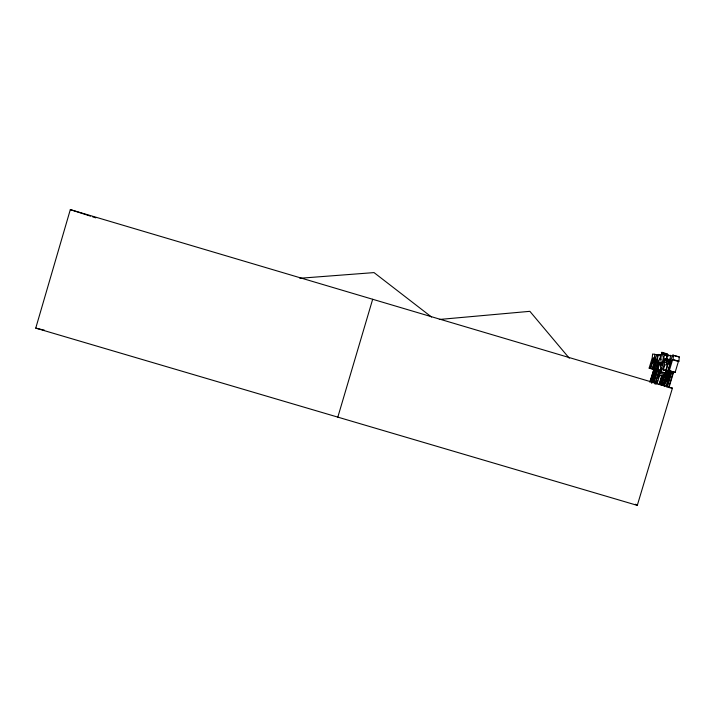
<?xml version="1.0" encoding="UTF-8"?>
<svg xmlns="http://www.w3.org/2000/svg" width="715" height="715" viewBox="0 0 715 715"><rect width="100%" height="100%" fill="white"/><g stroke="black" fill="none" stroke-linecap="round" stroke-linejoin="round"><path stroke-width="1.07" d="M663.279 385.528L667.336 371.997L665.826 371.55L665.12 372.855L660.964 371.621L661.08 368.484L662.966 364.596L664.146 356.186L664.887 354.971L668.748 355.659M670.456 355.239L670.134 359.296L669.106 359.279L665.817 370.245L663.288 369.95L664.834 364.802L666.425 364.954L666.773 360.735L667.622 360.807L668.078 359.279L666.827 359.18L667.238 355.033L673.333 356.088M667.801 370.486L671.322 360.458L668.302 370.54L669.32 370.656L672.583 359.761L678.392 361.486L678.91 361.245L679.25 356.946L672.726 355.176L669.061 364.203L670.035 360.941L669.017 360.861L666.192 370.298L673.593 372.202L668.981 387.575L672.422 388.156L637.297 505.38L35.75 328.114L70.32 209.62L672.422 388.156M672.583 359.761L673.092 359.52L673.45 355.221M660.964 371.621L664.271 365.392L664.539 359.985L664.825 359.037L666.532 358.984L666.854 355.096M654.806 354.131L654.404 358.197L653.313 358.117L650.275 368.252L649.149 368.127L652.205 357.938L652.625 353.988L657.541 354.944M657.46 354.542L657.067 358.385L653.573 368.627L652.75 368.538L655.467 359.439L652.196 368.475L650.784 368.314L653.412 359.529L654.234 359.6L653.546 362.55L656.585 354.81L659.293 355.087M659.418 358.689L657.8 368.976L656.826 369.02L658.077 360.172L655.512 368.726L654.395 368.6L658.622 354.461L660.517 354.586L660.034 358.742L659.418 358.689L661.277 359.243M658.274 378.378L660.848 367.921L659.373 362.496L662.162 363.327M653.876 382.847L657.666 370.102L652.196 368.475M650.141 382.051L653.903 369.396L649.792 381.962M651.597 382.48L655.36 369.834L656.2 369.664L652.411 382.418M659.373 362.496L658.14 369.575L659.239 375.277L664.896 376.948M661.884 352.316L660.669 359.359L661.786 364.954L663.386 357.634L661.884 352.316L667.47 353.97L668.132 356.007M337.82 417.131L372.676 299.272M651.874 380.291L655.012 369.789M651.731 383.383L655.852 369.628M653.832 381.703L656.996 371.121M654.985 383.982L658.908 370.897M655.378 383.991L658.846 372.39M656.772 383.41L657.675 380.389M656.853 384.429L659.695 374.937M659.078 384.661L661.795 375.581M659.319 384.643L661.858 376.153M660.883 384.098L662.993 377.028M660.812 385.09L663.681 375.536M661.473 385.054L665.12 372.855M661.768 385.081L665.826 371.55M663.288 384.482L667.336 371.997M664.092 385.492L668.74 371.353L664.181 386.574M666.827 381.89L669.866 371.764M666.014 386.011L670.268 371.809L668.337 371.308M668.883 386.484L672.869 373.176M668.302 370.54L675.13 372.381L678.392 361.486M439.341 319.471L529.869 311.329L569.274 358.206M299.844 278.269L374.034 272.594L431.556 317.04M679.25 356.946L672.726 355.176M671.564 371.943L663.288 369.95M35.75 328.114L44.419 330.196M662.108 352.745L667.703 354.408M667.238 355.033L669.133 355.596M664.887 354.971L667.712 355.811M662.528 354.345L667.193 355.73M658.622 354.461L660.472 355.015M656.853 354.497L658.685 355.042M673.092 359.52L678.91 361.245M669.106 359.279L671.019 359.842M666.532 358.984L668.436 359.547M665.665 359.1L668.507 359.94M664.825 359.037L668.605 360.154M669.017 360.861L670.938 361.433M664.539 359.985L668.319 361.102M664.414 360.673L667.256 361.522M653.313 358.117L655.128 358.653M664.253 362.228L667.086 363.068M653.412 359.529L655.235 360.074M659.587 362.943L662.385 363.774M659.999 364.561L662.805 365.401M669.32 370.656L675.13 372.381M665.817 370.245L671.948 372.006M655.512 368.726L659.212 369.825M654.395 368.6L659.007 369.968M653.573 368.627L659.096 370.272L652.75 368.538M650.275 368.252L657.621 370.334M653.903 369.396L655.36 369.834M649.149 368.127L653.68 369.467M653.859 369.628L655.315 370.066M660.034 372.149L665.692 373.829M659.811 373.382L665.459 375.053M660.115 375.08L663.877 376.197M70.32 209.62L90.483 216.127M92.601 216.815L95.783 217.843M635.403 504.227L637.297 505.38M671.635 371.693L667.032 387.047L671.635 371.693"/></g></svg>
